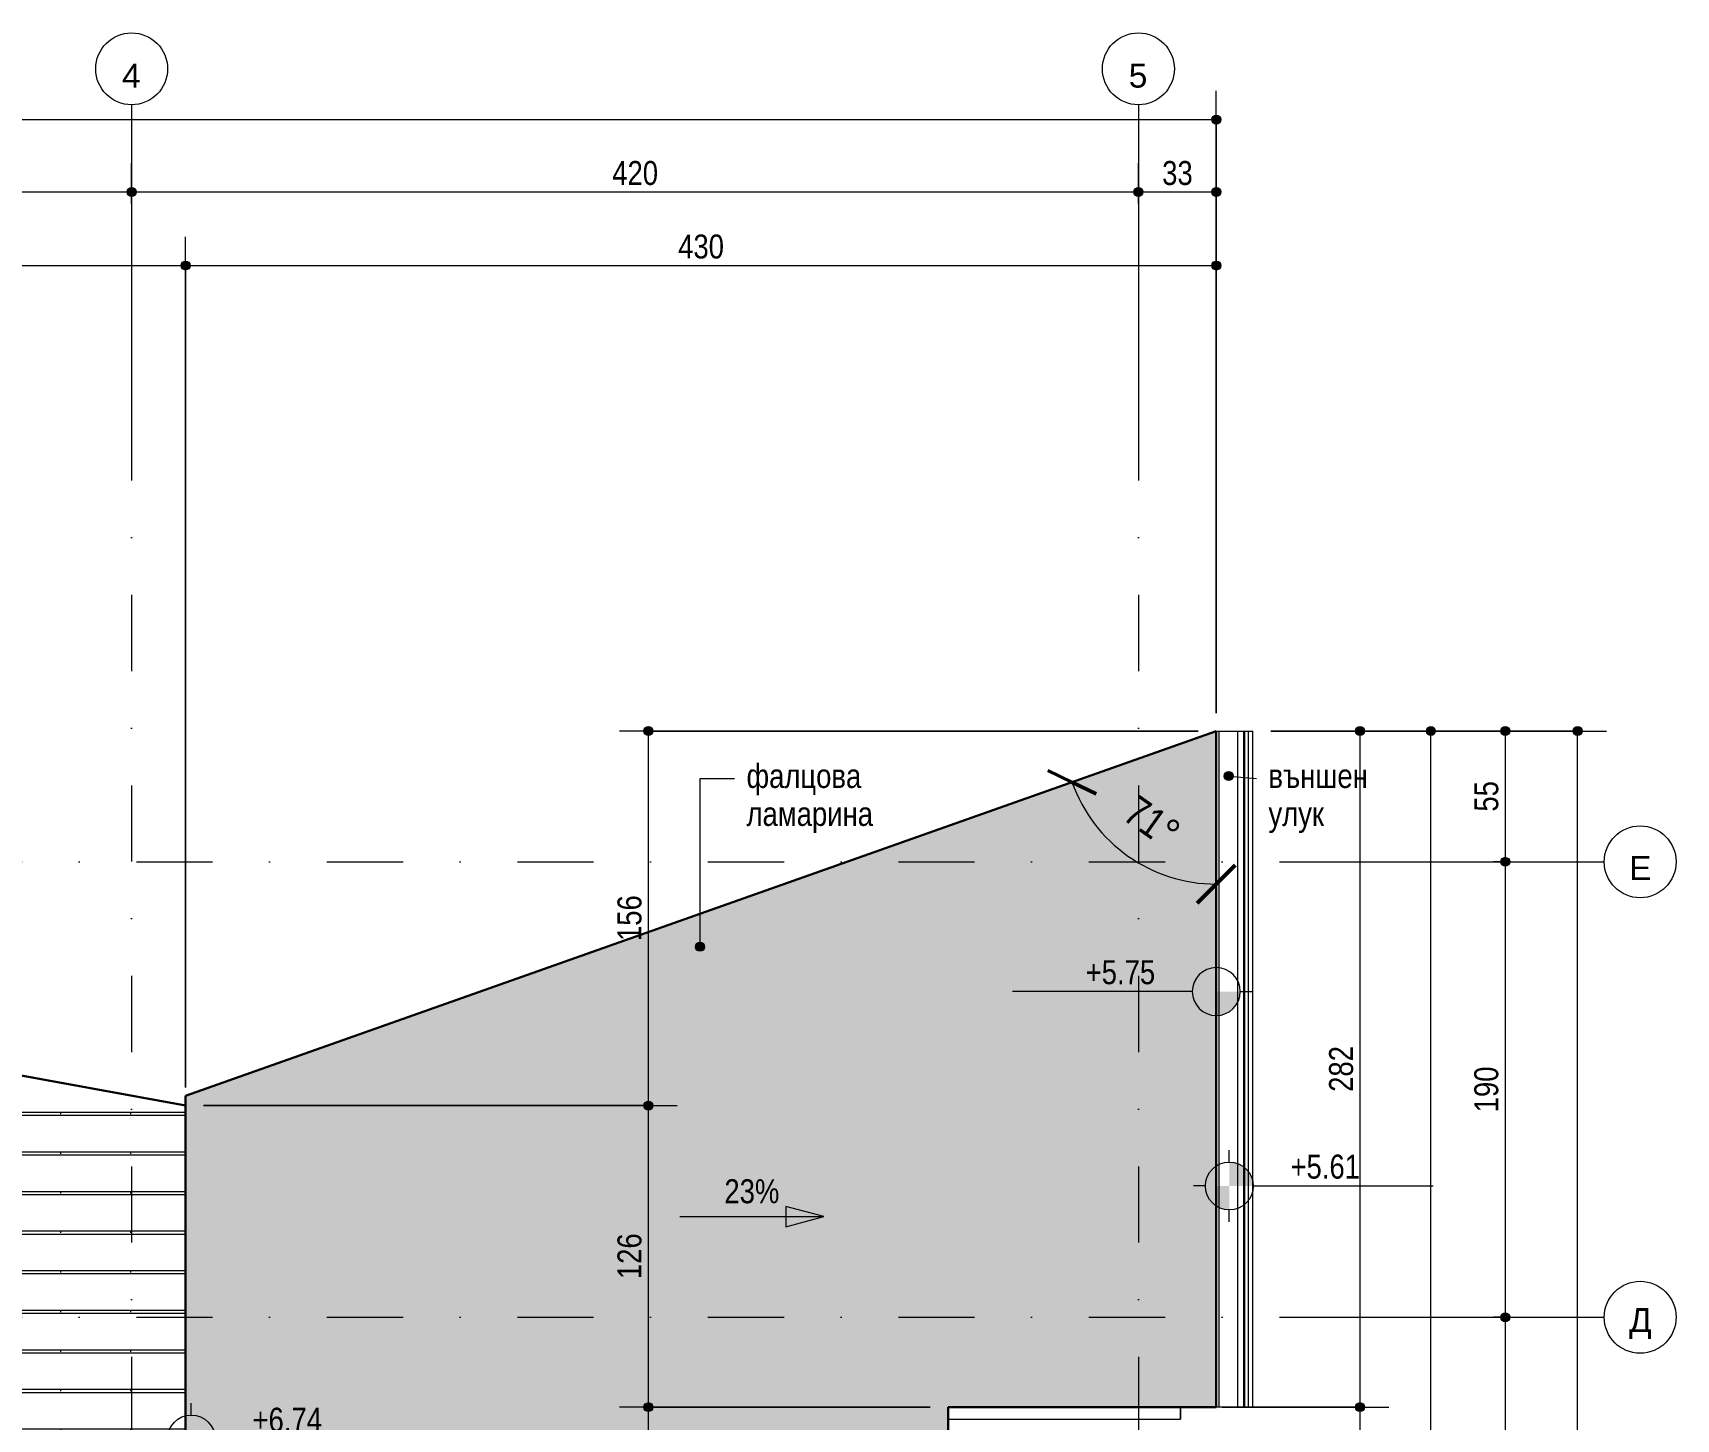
# Model space of a CAD drawing. Header units: centimetres. Extents: x -78 to 2009, y -1469 to 312.
# Drawn here: x 1310 to 1996, y -277 to 302 of the extents above; entities that cross this region are included whole.
import ezdxf

# ---------------------------------------------------------------- set-up
doc = ezdxf.new("R2010")
doc.units = ezdxf.units.CM
doc.linetypes.add('Dash dot', pattern=[79.375, 31.75, -23.8125, 0, -23.8125])
for name, color, linetype, lineweight in [('A-ANNO-DIMS', 7, 'Continuous', 9), ('A-ANNO-DIMS-50', 7, 'Continuous', 9), ('A-ANNO-NOTE', 7, 'Continuous', 9), ('A-DETL-MBND', 7, 'Continuous', 9), ('A-ROOF', 7, 'Continuous', 9), ('A-ROOF-OTLN', 7, 'Continuous', 9), ('A-ROOF-PATT', 7, 'Continuous', 9), ('G-ANNO-DIMS', 7, 'Continuous', 9), ('G-ANNO-TEXT', 7, 'Continuous', 9), ('S-GRID', 7, 'Continuous', 9), ('S-GRID-IDEN', 7, 'Continuous', 9)]:
    doc.layers.add(name, color=color, linetype=linetype, lineweight=lineweight)
doc.styles.add('Arial', font='arial.ttf', dxfattribs={"height": 10})
doc.styles.add('Arial Narrow', font='ARIALN.TTF', dxfattribs={"height": 10})
doc.styles.add('Arial Narrow_1', font='ARIALN.TTF', dxfattribs={"height": 12.5})
doc.styles.add('Arial Narrow_2', font='ARIALN.TTF', dxfattribs={"height": 10})
doc.dimstyles.new('Diagonal', dxfattribs={"dimscale": 30.48, "dimtxt": 12.792887, "dimasz": 0.520833, "dimexe": 0.393701, "dimexo": 0.246063, "dimgap": 0.246063, "dimtad": 1, "dimdec": 0, "dimzin": 0, "dimdsep": 46, "dimtxsty": 'Arial Narrow_1', "dimblk1": 'OBLIQUE', "dimblk2": 'OBLIQUE', "dimsah": 1, "dimcen": 0.09, "dimadec": 0, "dimazin": 0, "dimtfac": 1, "dimtdec": 4, "dimtix": 1, "dimtmove": 0, "dimatfit": 3, "dimfxl": 0, "dimtvp": 1, "dimtolj": 1, "dimtzin": 0, "dimarcsym": 0})
doc.dimstyles.new('TEC_DIM', dxfattribs={"dimscale": 30.48, "dimtxt": 10.23431, "dimasz": 0.492126, "dimexe": 0.393701, "dimexo": 0.246063, "dimgap": 0, "dimtad": 1, "dimdec": 0, "dimzin": 0, "dimdsep": 46, "dimtxsty": 'Arial Narrow', "dimblk1": 'DOTSMALL', "dimblk2": 'DOTSMALL', "dimsah": 1, "dimcen": 0.09, "dimazin": 0, "dimtfac": 1, "dimtdec": 4, "dimtix": 1, "dimtmove": 0, "dimatfit": 3, "dimfxl": 0, "dimtvp": 1, "dimtolj": 1, "dimtzin": 0, "dimarcsym": 0})

# ---------------------------------------------------------------- blocks, each defined once
blk = doc.blocks.new('Rectangular Mullion - TEC_DOGRAMA_TERASI_EX-2432465-ПОКРИВ')
at = {"layer": 'A-DETL-MBND'}
for p, q in [((1789.15, -276.59), (1789.15, -271.59)), ((1692.24, -276.59), (1789.15, -276.59))]:
    blk.add_line(p, q, dxfattribs=at)
blk = doc.blocks.new('Rectangular Mullion - TEC_DOGRAMA_TERASI_EX-2432468-ПОКРИВ')
at = {"layer": 'A-DETL-MBND'}
blk.add_line((0, 5), (-5, 5), dxfattribs=at)
blk = doc.blocks.new('Grid - TEC_GRID_CIRCLE-145857-ПОКРИВ')
at = {"layer": 'S-GRID-IDEN'}
blk.add_circle((0, 0), 0.3, dxfattribs=at)
blk = doc.blocks.new('DIMBLOCK5-ПОКРИВ')
at = {"layer": 'A-ANNO-DIMS-50', "transparency": 16777216}
h = blk.add_hatch(color=256, dxfattribs=at)
edge = h.paths.add_edge_path()
edge.add_arc((931.64, 235.35), 1.88, 0, 360)
h = blk.add_hatch(color=256, dxfattribs=at)
edge = h.paths.add_edge_path()
edge.add_arc((1351.64, 235.35), 1.88, 0, 360)
for p, q in [((931.64, 230.5), (931.64, 247.35)), ((1351.64, 230.5), (1351.64, 247.35)), ((931.64, 235.35), (1351.64, 235.35)), ((931.64, 235.35), (931.64, 230.5)), ((1351.64, 235.35), (1351.64, 230.5))]:
    blk.add_line(p, q, dxfattribs=at)
for centre in [(931.64, 235.35), (1351.64, 235.35)]:
    blk.add_circle(centre, 1.88, dxfattribs=at)
at = {"layer": 'A-ANNO-DIMS-50', "color": 0, "transparency": 16777216, "insert": (1132.14, 248.27), "char_height": 10, "width": 22.8079, "attachment_point": 1, "line_spacing_factor": 0.974696, "style": 'Arial Narrow'}
blk.add_mtext('420', dxfattribs=at)
blk = doc.blocks.new('_DotSmall')
at = {"color": 0, "linetype": 'ByBlock', "const_width": 0.5}
blk.add_lwpolyline([(-0.0625, 0, 1), (0.0625, 0, 1)], format="xyb", close=True, dxfattribs=at)
blk = doc.blocks.new('DIMBLOCK6-ПОКРИВ')
at = {"layer": 'A-ANNO-DIMS-50', "transparency": 16777216}
h = blk.add_hatch(color=256, dxfattribs=at)
edge = h.paths.add_edge_path()
edge.add_arc((1351.64, 235.35), 1.88, 0, 360)
h = blk.add_hatch(color=256, dxfattribs=at)
edge = h.paths.add_edge_path()
edge.add_arc((1771.64, 235.35), 1.88, 0, 360)
for p, q in [((1351.64, 230.5), (1351.64, 247.35)), ((1771.64, 230.5), (1771.64, 247.35)), ((1351.64, 235.35), (1771.64, 235.35)), ((1351.64, 235.35), (1351.64, 230.5)), ((1771.64, 235.35), (1771.64, 230.5))]:
    blk.add_line(p, q, dxfattribs=at)
for centre in [(1351.64, 235.35), (1771.64, 235.35)]:
    blk.add_circle(centre, 1.88, dxfattribs=at)
at = {"layer": 'A-ANNO-DIMS-50', "color": 0, "transparency": 16777216, "insert": (1552.14, 248.27), "char_height": 10, "width": 22.8079, "attachment_point": 1, "line_spacing_factor": 0.974696, "style": 'Arial Narrow'}
blk.add_mtext('420', dxfattribs=at)
blk = doc.blocks.new('DIMBLOCK7-ПОКРИВ')
at = {"layer": 'A-ANNO-DIMS-50', "transparency": 16777216}
h = blk.add_hatch(color=256, dxfattribs=at)
edge = h.paths.add_edge_path()
edge.add_arc((1771.64, 235.35), 1.88, 0, 360)
h = blk.add_hatch(color=256, dxfattribs=at)
edge = h.paths.add_edge_path()
edge.add_arc((1804.14, 235.35), 1.88, 0, 360)
for p, q in [((1771.64, 230.5), (1771.64, 247.35)), ((1804.14, 17.98), (1804.14, 247.35)), ((1771.64, 235.35), (1804.14, 235.35)), ((1771.64, 235.35), (1771.64, 230.5)), ((1804.14, 235.35), (1804.14, 17.98))]:
    blk.add_line(p, q, dxfattribs=at)
for centre in [(1771.64, 235.35), (1804.14, 235.35)]:
    blk.add_circle(centre, 1.88, dxfattribs=at)
at = {"layer": 'A-ANNO-DIMS-50', "color": 0, "transparency": 16777216, "insert": (1781.56, 248.27), "char_height": 10, "width": 15.2053, "attachment_point": 1, "line_spacing_factor": 0.974696, "style": 'Arial Narrow'}
blk.add_mtext('33', dxfattribs=at)
blk = doc.blocks.new('DIMBLOCK8-ПОКРИВ')
at = {"layer": 'A-ANNO-DIMS-50', "transparency": 16777216}
h = blk.add_hatch(color=256, dxfattribs=at)
edge = h.paths.add_edge_path()
edge.add_arc((124.14, 265.57), 1.88, 0, 360)
h = blk.add_hatch(color=256, dxfattribs=at)
edge = h.paths.add_edge_path()
edge.add_arc((1804.14, 265.57), 1.88, 0, 360)
for p, q in [((124.14, -409.09), (124.14, 277.57)), ((1804.14, 17.98), (1804.14, 277.57)), ((124.14, 265.57), (1804.14, 265.57)), ((124.14, 265.57), (124.14, -409.09)), ((1804.14, 265.57), (1804.14, 17.98))]:
    blk.add_line(p, q, dxfattribs=at)
for centre in [(124.14, 265.57), (1804.14, 265.57)]:
    blk.add_circle(centre, 1.88, dxfattribs=at)
at = {"layer": 'A-ANNO-DIMS-50', "color": 0, "transparency": 16777216, "insert": (951.47, 278.5), "char_height": 10, "width": 30.4105, "attachment_point": 1, "line_spacing_factor": 0.974696, "style": 'Arial Narrow'}
blk.add_mtext('1680', dxfattribs=at)
blk = doc.blocks.new('DIMBLOCK12-ПОКРИВ')
at = {"layer": 'A-ANNO-DIMS-50', "transparency": 16777216}
h = blk.add_hatch(color=256, dxfattribs=at)
edge = h.paths.add_edge_path()
edge.add_arc((904.14, 204.67), 1.88, 0, 360)
h = blk.add_hatch(color=256, dxfattribs=at)
edge = h.paths.add_edge_path()
edge.add_arc((1374.14, 204.67), 1.88, 0, 360)
for p, q in [((904.14, -52.47), (904.14, 216.67)), ((1374.14, -138.26), (1374.14, 216.67)), ((904.14, 204.67), (1374.14, 204.67)), ((904.14, 204.67), (904.14, -52.47)), ((1374.14, 204.67), (1374.14, -138.26))]:
    blk.add_line(p, q, dxfattribs=at)
for centre in [(904.14, 204.67), (1374.14, 204.67)]:
    blk.add_circle(centre, 1.88, dxfattribs=at)
at = {"layer": 'A-ANNO-DIMS-50', "color": 0, "transparency": 16777216, "insert": (1129.64, 217.6), "char_height": 10, "width": 22.8079, "attachment_point": 1, "line_spacing_factor": 0.974696, "style": 'Arial Narrow'}
blk.add_mtext('470', dxfattribs=at)
blk = doc.blocks.new('DIMBLOCK13-ПОКРИВ')
at = {"layer": 'A-ANNO-DIMS-50', "transparency": 16777216}
h = blk.add_hatch(color=256, dxfattribs=at)
edge = h.paths.add_edge_path()
edge.add_arc((1374.14, 204.67), 1.88, 0, 360)
h = blk.add_hatch(color=256, dxfattribs=at)
edge = h.paths.add_edge_path()
edge.add_arc((1804.14, 204.67), 1.88, 0, 360)
for p, q in [((1374.14, -138.26), (1374.14, 216.67)), ((1804.14, 17.98), (1804.14, 216.67)), ((1374.14, 204.67), (1804.14, 204.67)), ((1374.14, 204.67), (1374.14, -138.26)), ((1804.14, 204.67), (1804.14, 17.98))]:
    blk.add_line(p, q, dxfattribs=at)
for centre in [(1374.14, 204.67), (1804.14, 204.67)]:
    blk.add_circle(centre, 1.88, dxfattribs=at)
at = {"layer": 'A-ANNO-DIMS-50', "color": 0, "transparency": 16777216, "insert": (1579.64, 217.6), "char_height": 10, "width": 22.8079, "attachment_point": 1, "line_spacing_factor": 0.974696, "style": 'Arial Narrow'}
blk.add_mtext('430', dxfattribs=at)
blk = doc.blocks.new('DIMBLOCK14-ПОКРИВ')
at = {"layer": 'A-ANNO-DIMS-50', "transparency": 16777216}
h = blk.add_hatch(color=256, dxfattribs=at)
edge = h.paths.add_edge_path()
edge.add_arc((1924.69, 10.48), 1.87, 0, 360)
h = blk.add_hatch(color=256, dxfattribs=at)
edge = h.paths.add_edge_path()
edge.add_arc((1924.69, -44.09), 1.87, 0, 360)
for p, q in [((1826.88, 10.48), (1936.69, 10.48)), ((1924.69, 10.48), (1826.88, 10.48)), ((1924.69, 10.48), (1924.69, -44.09)), ((1919.85, -44.09), (1936.69, -44.09)), ((1924.69, -44.09), (1919.85, -44.09))]:
    blk.add_line(p, q, dxfattribs=at)
for centre in [(1924.69, 10.48), (1924.69, -44.09)]:
    blk.add_circle(centre, 1.87, dxfattribs=at)
at = {"layer": 'A-ANNO-DIMS-50', "color": 0, "transparency": 16777216, "insert": (1911.77, -23.14), "char_height": 10, "width": 15.2053, "attachment_point": 1, "rotation": 90, "line_spacing_factor": 0.974696, "style": 'Arial Narrow'}
blk.add_mtext('55', dxfattribs=at)
blk = doc.blocks.new('DIMBLOCK15-ПОКРИВ')
at = {"layer": 'A-ANNO-DIMS-50', "transparency": 16777216}
h = blk.add_hatch(color=256, dxfattribs=at)
edge = h.paths.add_edge_path()
edge.add_arc((1924.69, -44.09), 1.87, 0, 360)
h = blk.add_hatch(color=256, dxfattribs=at)
edge = h.paths.add_edge_path()
edge.add_arc((1924.69, -234.09), 1.88, 0, 360)
for p, q in [((1919.85, -44.09), (1936.69, -44.09)), ((1924.69, -44.09), (1919.85, -44.09)), ((1924.69, -44.09), (1924.69, -234.09)), ((1919.85, -234.09), (1936.69, -234.09)), ((1924.69, -234.09), (1919.85, -234.09))]:
    blk.add_line(p, q, dxfattribs=at)
for centre, radius in [((1924.69, -44.09), 1.87), ((1924.69, -234.09), 1.88)]:
    blk.add_circle(centre, radius, dxfattribs=at)
at = {"layer": 'A-ANNO-DIMS-50', "color": 0, "transparency": 16777216, "insert": (1911.77, -148.59), "char_height": 10, "width": 22.8079, "attachment_point": 1, "rotation": 90, "line_spacing_factor": 0.974696, "style": 'Arial Narrow'}
blk.add_mtext('190', dxfattribs=at)
blk = doc.blocks.new('DIMBLOCK16-ПОКРИВ')
at = {"layer": 'A-ANNO-DIMS-50', "transparency": 16777216}
h = blk.add_hatch(color=256, dxfattribs=at)
edge = h.paths.add_edge_path()
edge.add_arc((1924.69, -234.09), 1.88, 0, 360)
h = blk.add_hatch(color=256, dxfattribs=at)
edge = h.paths.add_edge_path()
edge.add_arc((1924.69, -734.09), 1.88, 0, 360)
for p, q in [((1919.85, -234.09), (1936.69, -234.09)), ((1924.69, -234.09), (1919.85, -234.09)), ((1924.69, -234.09), (1924.69, -734.09)), ((1919.85, -734.09), (1936.69, -734.09)), ((1924.69, -734.09), (1919.85, -734.09))]:
    blk.add_line(p, q, dxfattribs=at)
for centre in [(1924.69, -234.09), (1924.69, -734.09)]:
    blk.add_circle(centre, 1.88, dxfattribs=at)
at = {"layer": 'A-ANNO-DIMS-50', "color": 0, "transparency": 16777216, "insert": (1911.77, -493.59), "char_height": 10, "width": 22.8079, "attachment_point": 1, "rotation": 90, "line_spacing_factor": 0.974696, "style": 'Arial Narrow'}
blk.add_mtext('500', dxfattribs=at)
blk = doc.blocks.new('DIMBLOCK23-ПОКРИВ')
at = {"layer": 'A-ANNO-DIMS-50', "transparency": 16777216}
h = blk.add_hatch(color=256, dxfattribs=at)
edge = h.paths.add_edge_path()
edge.add_arc((1864.11, -271.59), 1.88, 0, 360)
h = blk.add_hatch(color=256, dxfattribs=at)
edge = h.paths.add_edge_path()
edge.add_arc((1864.11, -371.59), 1.88, 0, 360)
for p, q in [((1806.64, -271.59), (1876.11, -271.59)), ((1864.11, -271.59), (1806.64, -271.59)), ((1864.11, -371.59), (1864.11, -271.59)), ((1806.64, -371.59), (1876.11, -371.59)), ((1864.11, -371.59), (1806.64, -371.59))]:
    blk.add_line(p, q, dxfattribs=at)
for centre in [(1864.11, -271.59), (1864.11, -371.59)]:
    blk.add_circle(centre, 1.88, dxfattribs=at)
at = {"layer": 'A-ANNO-DIMS-50', "color": 0, "transparency": 16777216, "insert": (1851.19, -331.09), "char_height": 10, "width": 22.8079, "attachment_point": 1, "rotation": 90, "line_spacing_factor": 0.974696, "style": 'Arial Narrow'}
blk.add_mtext('100', dxfattribs=at)
blk = doc.blocks.new('DIMBLOCK24-ПОКРИВ')
at = {"layer": 'A-ANNO-DIMS-50', "transparency": 16777216}
h = blk.add_hatch(color=256, dxfattribs=at)
edge = h.paths.add_edge_path()
edge.add_arc((1864.11, 10.48), 1.87, 0, 360)
h = blk.add_hatch(color=256, dxfattribs=at)
edge = h.paths.add_edge_path()
edge.add_arc((1864.11, -271.59), 1.88, 0, 360)
for p, q in [((1826.88, 10.48), (1876.11, 10.48)), ((1864.11, 10.48), (1826.88, 10.48)), ((1864.11, -271.59), (1864.11, 10.48)), ((1806.64, -271.59), (1876.11, -271.59)), ((1864.11, -271.59), (1806.64, -271.59))]:
    blk.add_line(p, q, dxfattribs=at)
for centre, radius in [((1864.11, 10.48), 1.87), ((1864.11, -271.59), 1.88)]:
    blk.add_circle(centre, radius, dxfattribs=at)
at = {"layer": 'A-ANNO-DIMS-50', "color": 0, "transparency": 16777216, "insert": (1851.19, -140.06), "char_height": 10, "width": 22.8079, "attachment_point": 1, "rotation": 90, "line_spacing_factor": 0.974696, "style": 'Arial Narrow'}
blk.add_mtext('282', dxfattribs=at)
blk = doc.blocks.new('DIMBLOCK26-ПОКРИВ')
at = {"layer": 'A-ANNO-DIMS-50', "transparency": 16777216}
h = blk.add_hatch(color=256, dxfattribs=at)
edge = h.paths.add_edge_path()
edge.add_arc((1893.65, 10.48), 1.87, 0, 360)
h = blk.add_hatch(color=256, dxfattribs=at)
edge = h.paths.add_edge_path()
edge.add_arc((1893.65, -766.59), 1.88, 0, 360)
for p, q in [((1826.88, 10.48), (1905.65, 10.48)), ((1893.65, 10.48), (1826.88, 10.48)), ((1893.65, -766.59), (1893.65, 10.48)), ((1811.64, -766.59), (1905.65, -766.59)), ((1893.65, -766.59), (1811.64, -766.59))]:
    blk.add_line(p, q, dxfattribs=at)
for centre, radius in [((1893.65, 10.48), 1.87), ((1893.65, -766.59), 1.88)]:
    blk.add_circle(centre, radius, dxfattribs=at)
at = {"layer": 'A-ANNO-DIMS-50', "color": 0, "transparency": 16777216, "insert": (1880.73, -387.56), "char_height": 10, "width": 22.8079, "attachment_point": 1, "rotation": 90, "line_spacing_factor": 0.974696, "style": 'Arial Narrow'}
blk.add_mtext('777', dxfattribs=at)
blk = doc.blocks.new('DIMBLOCK27-ПОКРИВ')
at = {"layer": 'A-ANNO-DIMS-50', "transparency": 16777216}
h = blk.add_hatch(color=256, dxfattribs=at)
edge = h.paths.add_edge_path()
edge.add_arc((1954.89, 10.48), 1.87, 0, 360)
h = blk.add_hatch(color=256, dxfattribs=at)
edge = h.paths.add_edge_path()
edge.add_arc((1954.89, -1256.59), 1.88, 0, 360)
for p, q in [((1826.88, 10.48), (1966.89, 10.48)), ((1954.89, 10.48), (1826.88, 10.48)), ((1954.89, -1256.59), (1954.89, 10.48)), ((1721.64, -1256.59), (1966.89, -1256.59)), ((1954.89, -1256.59), (1721.64, -1256.59))]:
    blk.add_line(p, q, dxfattribs=at)
for centre, radius in [((1954.89, 10.48), 1.87), ((1954.89, -1256.59), 1.88)]:
    blk.add_circle(centre, radius, dxfattribs=at)
at = {"layer": 'A-ANNO-DIMS-50', "color": 0, "transparency": 16777216, "insert": (1941.97, -635.72), "char_height": 10, "width": 30.4105, "attachment_point": 1, "rotation": 90, "line_spacing_factor": 0.974696, "style": 'Arial Narrow'}
blk.add_mtext('1267', dxfattribs=at)
blk = doc.blocks.new('Spot Elevations - PLAN - PROJECT-149572-ПОКРИВ')
at = {"layer": 'A-ANNO-NOTE'}
h = blk.add_hatch(color=256, dxfattribs=at)
edge = h.paths.add_edge_path()
edge.add_line((0, 0), (0, 0.2))
edge.add_arc((0, 0), 0.2, 0, 90, ccw=False)
edge.add_line((0.2, 0), (0, 0))
h = blk.add_hatch(color=256, dxfattribs=at)
edge = h.paths.add_edge_path()
edge.add_line((0, 0), (0, -0.2))
edge.add_arc((0, 0), 0.2, 180, 270, ccw=False)
edge.add_line((-0.2, 0), (0, 0))
for p, q in [((0, 0.2), (0, 0.3)), ((-0.2, 0), (-0.3, 0)), ((0.2, 0), (1.7, 0)), ((0, -0.3), (0, -0.2))]:
    blk.add_line(p, q, dxfattribs=at)
blk.add_circle((0, 0), 0.2, dxfattribs=at)
blk = doc.blocks.new('DIMBLOCK61-ПОКРИВ')
at = {"layer": 'A-ANNO-DIMS-50', "lineweight": 50, "transparency": 16777216}
for p, q in [((1743.94, -10.83), (1733.81, -6)), ((1743.94, -10.83), (1754.08, -15.67)), ((1804.14, -53.38), (1812.08, -45.44)), ((1804.14, -53.38), (1796.21, -61.32))]:
    blk.add_line(p, q, dxfattribs=at)
at = {"layer": 'A-ANNO-DIMS-50', "transparency": 16777216}
for p, q in [((1743.94, -10.83), (1755.26, -6.83)), ((1743.94, -10.83), (1728.39, -16.34)), ((1743.94, -10.83), (1743.94, -10.83)), ((1804.14, -53.38), (1804.14, -41.38)), ((1804.14, -53.38), (1804.14, -69.88))]:
    blk.add_line(p, q, dxfattribs=at)
blk.add_arc((1804.14, 10.48), 63.86, 199.49672, 270, dxfattribs=at)
blk.add_arc((1804.14, 10.48), 63.86, 199.49672, 270, dxfattribs=at)
at = {"layer": 'A-ANNO-DIMS-50', "color": 0, "transparency": 16777216, "insert": (1771.65, -15.79), "char_height": 12.5, "width": 27.2915, "attachment_point": 1, "rotation": 324.74836, "line_spacing_factor": 0.974696, "style": 'Arial Narrow_1'}
blk.add_mtext('71°', dxfattribs=at)
blk = doc.blocks.new('_Oblique')
at = {"color": 0, "linetype": 'ByBlock', "lineweight": -2}
blk.add_line((-0.5, -0.5), (0.5, 0.5), dxfattribs=at)
blk = doc.blocks.new('DIMBLOCK76-ПОКРИВ')
at = {"layer": 'A-ANNO-DIMS-50', "transparency": 16777216}
h = blk.add_hatch(color=256, dxfattribs=at)
edge = h.paths.add_edge_path()
edge.add_arc((1567.24, -271.59), 1.88, 0, 360)
h = blk.add_hatch(color=256, dxfattribs=at)
edge = h.paths.add_edge_path()
edge.add_arc((1567.24, -371.59), 1.88, 0, 360)
for p, q in [((1684.74, -271.59), (1555.24, -271.59)), ((1567.24, -371.59), (1567.24, -271.59)), ((1567.24, -271.59), (1684.74, -271.59)), ((1684.74, -371.59), (1555.24, -371.59)), ((1567.24, -371.59), (1684.74, -371.59))]:
    blk.add_line(p, q, dxfattribs=at)
for centre in [(1567.24, -271.59), (1567.24, -371.59)]:
    blk.add_circle(centre, 1.88, dxfattribs=at)
at = {"layer": 'A-ANNO-DIMS-50', "color": 0, "transparency": 16777216, "insert": (1554.32, -331.09), "char_height": 10, "width": 22.8079, "attachment_point": 1, "rotation": 90, "line_spacing_factor": 0.974696, "style": 'Arial Narrow'}
blk.add_mtext('100', dxfattribs=at)
blk = doc.blocks.new('DIMBLOCK77-ПОКРИВ')
at = {"layer": 'A-ANNO-DIMS-50', "transparency": 16777216}
h = blk.add_hatch(color=256, dxfattribs=at)
edge = h.paths.add_edge_path()
edge.add_arc((1567.24, -145.76), 1.88, 0, 360)
h = blk.add_hatch(color=256, dxfattribs=at)
edge = h.paths.add_edge_path()
edge.add_arc((1567.24, -271.59), 1.88, 0, 360)
for p, q in [((1381.64, -145.76), (1579.24, -145.76)), ((1567.24, -145.76), (1381.64, -145.76)), ((1567.24, -271.59), (1567.24, -145.76)), ((1684.74, -271.59), (1555.24, -271.59)), ((1567.24, -271.59), (1684.74, -271.59))]:
    blk.add_line(p, q, dxfattribs=at)
for centre in [(1567.24, -145.76), (1567.24, -271.59)]:
    blk.add_circle(centre, 1.88, dxfattribs=at)
at = {"layer": 'A-ANNO-DIMS-50', "color": 0, "transparency": 16777216, "insert": (1554.32, -218.18), "char_height": 10, "width": 22.8079, "attachment_point": 1, "rotation": 90, "line_spacing_factor": 0.974696, "style": 'Arial Narrow'}
blk.add_mtext('126', dxfattribs=at)
blk = doc.blocks.new('DIMBLOCK78-ПОКРИВ')
at = {"layer": 'A-ANNO-DIMS-50', "transparency": 16777216}
h = blk.add_hatch(color=256, dxfattribs=at)
edge = h.paths.add_edge_path()
edge.add_arc((1567.24, 10.48), 1.88, 0, 360)
h = blk.add_hatch(color=256, dxfattribs=at)
edge = h.paths.add_edge_path()
edge.add_arc((1567.24, -145.76), 1.88, 0, 360)
for p, q in [((1796.64, 10.48), (1555.24, 10.48)), ((1567.24, -145.76), (1567.24, 10.48)), ((1567.24, 10.48), (1796.64, 10.48)), ((1381.64, -145.76), (1579.24, -145.76)), ((1567.24, -145.76), (1381.64, -145.76))]:
    blk.add_line(p, q, dxfattribs=at)
for centre in [(1567.24, 10.48), (1567.24, -145.76)]:
    blk.add_circle(centre, 1.88, dxfattribs=at)
at = {"layer": 'A-ANNO-DIMS-50', "color": 0, "transparency": 16777216, "insert": (1554.32, -77.14), "char_height": 10, "width": 22.8079, "attachment_point": 1, "rotation": 90, "line_spacing_factor": 0.974696, "style": 'Arial Narrow'}
blk.add_mtext('156', dxfattribs=at)

msp = doc.modelspace()

# ---------------------------------------------------------------- hatches: boundary and pattern name
at = {"layer": 'A-ROOF-PATT', "true_color": 0x8b8b8b}
h = msp.add_hatch(dxfattribs=at)
h.set_pattern_fill('FP1_1', color=252, style=0, pattern_type=2)
h.set_pattern_definition([(90, (85.79, -2627.617), (-29.922, 16.51), [0.8382, -15.672]), (180, (85.789, -2644.127), (-29.922, -16.51), [29.922, 0]), (180, (85.789, -2642.857), (-29.922, -16.51), [29.922, 0])])
h.paths.add_polyline_path([(1324.14, -1256.59), (1714.14, -1256.59), (1714.14, -901.59), (1582.42, -901.59), (1582.42, -766.59), (1804.14, -766.59), (1804.14, -371.59), (1692.24, -371.59), (1692.24, -271.59), (1804.14, -271.59), (1804.14, 10.48), (1374.14, -141.76), (1374.14, -643.59), (1324.14, -643.59), (1324.14, -1124.32)])
h.paths.add_polyline_path([(1389.14, -962.59), (1364.14, -962.59), (1364.14, -926.59), (1389.14, -926.59), (1389.14, -957.59)])
h.paths.add_polyline_path([(1384.14, -957.59), (1384.14, -950.82), (1369.14, -950.82), (1369.14, -957.59), (1372.2, -957.59)])
h.paths.add_polyline_path([(1380.91, -945.82), (1384.14, -945.82), (1384.14, -931.59), (1369.14, -931.59), (1369.14, -945.82), (1371.27, -945.82)])
h = msp.add_hatch(dxfattribs=at)
h.set_pattern_fill('FP1_13', color=252, style=0, pattern_type=2)
h.set_pattern_definition([(270, (99.568, -16.51), (29.105, -16.51), [0.8382, -15.672]), (0, (99.568, 0), (29.105, 16.51), [29.105, 0]), (0, (99.568, -1.27), (29.105, 16.51), [29.105, 0])])
h.paths.add_polyline_path([(1064.14, -643.59), (1374.14, -643.59), (1374.14, -145.76), (904.14, -59.97), (904.14, -581.59), (1064.14, -581.59), (1064.14, -622.59)])
at = {"layer": 'G-ANNO-DIMS'}
msp.add_hatch(color=256, dxfattribs=at).paths.add_polyline_path([(1640.39, -192.1), (1624.51, -187.85), (1624.51, -196.36)])
at = {"layer": 'G-ANNO-TEXT'}
h = msp.add_hatch(color=256, dxfattribs=at)
edge = h.paths.add_edge_path()
edge.add_arc((1809.34, -8.3), 1.87, 0, 360)
h = msp.add_hatch(color=256, dxfattribs=at)
edge = h.paths.add_edge_path()
edge.add_arc((1588.79, -79.55), 1.88, 0, 360)

# ---------------------------------------------------------------- linework, layer by layer
at = {"layer": 'A-ROOF', "lineweight": 30}
for p, q in [((1804.14, 10.48), (1374.14, -141.76)), ((1804.14, 10.48), (1804.14, -271.59)), ((1374.14, -145.76), (904.14, -59.97)), ((1374.14, -141.76), (1374.14, -643.59)), ((1692.24, -371.59), (1692.24, -271.59)), ((1692.24, -271.59), (1804.14, -271.59))]:
    msp.add_line(p, q, dxfattribs=at)
at = {"layer": 'A-ROOF-OTLN'}
for p, q in [((1804.14, 10.48), (1817.42, 10.48)), ((1805.14, 10.48), (1805.14, -271.59)), ((1812.98, 10.48), (1812.98, -271.59)), ((1815.49, 10.48), (1815.49, -271.59)), ((1815.98, 10.48), (1815.98, -271.59)), ((1817.43, 10.48), (1819.38, 10.48)), ((1817.43, 10.48), (1817.43, -271.59)), ((1819.38, -271.59), (1819.38, 10.48)), ((1817.42, -271.59), (1804.14, -271.59)), ((1819.38, -271.59), (1817.43, -271.59))]:
    msp.add_line(p, q, dxfattribs=at)
at = {"layer": 'G-ANNO-DIMS'}
for p, q in [((1640.39, -192.1), (1624.51, -187.85)), ((1624.51, -187.85), (1624.51, -196.36)), ((1580.39, -192.1), (1640.39, -192.1)), ((1624.51, -196.36), (1640.39, -192.1))]:
    msp.add_line(p, q, dxfattribs=at)
at = {"layer": 'G-ANNO-TEXT'}
for p, q in [((1588.79, -9.29), (1603.17, -9.29)), ((1588.79, -79.55), (1588.79, -9.29)), ((1809.34, -8.3), (1820.91, -9.29))]:
    msp.add_line(p, q, dxfattribs=at)
for centre, radius in [((1809.34, -8.3), 1.87), ((1588.79, -79.55), 1.88)]:
    msp.add_circle(centre, radius, dxfattribs=at)
at = {"layer": 'S-GRID', "color": 1, "lineweight": 18, "true_color": 0xff0000}
for p, q in [((1351.64, 271.72), (1351.64, 146.72)), ((1771.64, 271.72), (1771.64, 146.72)), ((1840.98, -44.09), (1965.98, -44.09)), ((1840.98, -234.09), (1965.98, -234.09))]:
    msp.add_line(p, q, dxfattribs=at)
at = {"layer": 'S-GRID', "color": 1, "linetype": 'Dash dot', "lineweight": 18, "true_color": 0xff0000}
for p, q in [((1351.64, 146.72), (1351.64, -1310.92)), ((1771.64, 146.72), (1771.64, -1310.92)), ((82.05, -44.09), (1840.98, -44.09)), ((82.05, -234.09), (1840.98, -234.09))]:
    msp.add_line(p, q, dxfattribs=at)

# ---------------------------------------------------------------- block references
at = {"layer": 'A-DETL-MBND'}
msp.add_blockref('Rectangular Mullion - TEC_DOGRAMA_TERASI_EX-2432465-ПОКРИВ', (0, 0), dxfattribs=at)
at = {"layer": 'A-DETL-MBND', "extrusion": (0, 0, -1), "rotation": 90.0000000000016}
msp.add_blockref('Rectangular Mullion - TEC_DOGRAMA_TERASI_EX-2432468-ПОКРИВ', (-1784.15, -271.59), dxfattribs=at)
at = {"layer": 'G-ANNO-DIMS', "extrusion": (0, 0, -1), "xscale": 49.99999999999998, "yscale": 49.99999999999998, "zscale": 49.99999999999998}
msp.add_blockref('Spot Elevations - PLAN - PROJECT-149572-ПОКРИВ', (-1804.14, -98.22), dxfattribs=at)
at = {"layer": 'G-ANNO-DIMS', "xscale": 49.99999999999998, "yscale": 49.99999999999998, "zscale": 49.99999999999998}
for p in [(1809.58, -179.33), (1376.54, -284.91)]:
    msp.add_blockref('Spot Elevations - PLAN - PROJECT-149572-ПОКРИВ', p, dxfattribs=at)
at = {"layer": 'S-GRID-IDEN', "xscale": 49.99999999999998, "yscale": 49.99999999999998, "zscale": 49.99999999999998}
for p, rotation in [((1351.64, 286.72), 180), ((1771.64, 286.72), 180), ((1980.98, -44.09), 269.9999999999994), ((1980.98, -234.09), 269.9999999999994)]:
    msp.add_blockref('Grid - TEC_GRID_CIRCLE-145857-ПОКРИВ', p, dxfattribs=dict(at, rotation=rotation))

# ---------------------------------------------------------------- texts
at = {"layer": 'G-ANNO-DIMS', "char_height": 10, "attachment_point": 1, "line_spacing_factor": 0.974696, "style": 'Arial Narrow'}
for s, insert, width in [('+5.75', (1749.66, -85.14), 34.7536), ('+5.61', (1835.1, -166.25), 34.7536), ('23%', (1598.93, -176.52), 27.5081), ('+6.74', (1402.06, -271.82), 34.7536)]:
    msp.add_mtext(s, dxfattribs=dict(at, insert=insert, width=width))
at = {"layer": 'G-ANNO-TEXT', "char_height": 10, "attachment_point": 1, "line_spacing_factor": 0.949189, "style": 'Arial Narrow_2'}
for s, insert, width in [('\\pt15,30,45,60,75,90,105,120,135,150,165,180,195,210,225,240,255,270,285,300,315,330,345,360,375,390,405,420,435,450,465,480;{\\fArial Narrow|b0|i0|c204|p34;фалцова ламарина}', (1608.17, -3.28), 86.35), ('\\pt15,30,45,60,75,90,105,120,135,150,165,180,195,210,225,240,255,270,285,300,315,330,345,360,375,390,405,420,435,450,465,480;{\\fArial Narrow|b0|i0|c204|p34;външен улук}', (1825.91, -3.28), 58.55)]:
    msp.add_mtext(s, dxfattribs=dict(at, insert=insert, width=width))
at = {"layer": 'S-GRID-IDEN', "char_height": 10, "attachment_point": 5, "line_spacing_factor": 0.936439, "style": 'Arial'}
for s, insert, width in [('\\pt50,100,150,200,250,300,350,400,450,500,550,600,650,700,750,800,850,900,950,1000,1050,1100,1150,1200,1250,1300,1350,1400,1450,1500,1550,1600;4', (1351.5, 283.81), 8.25), ('\\pt50,100,150,200,250,300,350,400,450,500,550,600,650,700,750,800,850,900,950,1000,1050,1100,1150,1200,1250,1300,1350,1400,1450,1500,1550,1600;5', (1771.5, 283.81), 8.25), ('\\pt50,100,150,200,250,300,350,400,450,500,550,600,650,700,750,800,850,900,950,1000,1050,1100,1150,1200,1250,1300,1350,1400,1450,1500,1550,1600;{\\fArial|b0|i0|c204|p34;Е}', (1981.07, -46.73), 9.9), ('\\pt50,100,150,200,250,300,350,400,450,500,550,600,650,700,750,800,850,900,950,1000,1050,1100,1150,1200,1250,1300,1350,1400,1450,1500,1550,1600;{\\fArial|b0|i0|c204|p34;Д}', (1981.07, -236.73), 9.9)]:
    msp.add_mtext(s, dxfattribs=dict(at, insert=insert, width=width))

# ---------------------------------------------------------------- dimensions: what is measured, and where the dimension line sits
at = {"layer": 'A-ANNO-DIMS'}
for base, p1, p2, override, picture, middle in [((1804.14, 265.57), (124.14, -416.59), (1804.14, 10.48), {"dimpost": '<>', "dimfxl": 1733.431886}, 'DIMBLOCK8-ПОКРИВ', (964.14, 270.68)), ((1351.64, 235.35), (931.64, 238), (1351.64, 238), {"dimpost": '<>', "dimfxl": 420}, 'DIMBLOCK5-ПОКРИВ', (1141.64, 240.45)), ((1771.64, 235.35), (1351.64, 238), (1771.64, 238), {"dimpost": '<>', "dimfxl": 420}, 'DIMBLOCK6-ПОКРИВ', (1561.64, 240.45)), ((1804.14345791, 235.34867684), (1771.64345791, 238.00032727), (1804.14345791, 10.48010677), {"dimpost": '<>', "dimfxl": 229.829721}, 'DIMBLOCK7-ПОКРИВ', (1787.89345791, 240.45440674)), ((1804.14, 204.67), (1374.14, -145.76), (1804.14, 10.48), {"dimpost": '<>', "dimfxl": 457.504045}, 'DIMBLOCK13-ПОКРИВ', (1589.14, 209.78))]:
    dim = msp.add_linear_dim(base=base, p1=p1, p2=p2, dimstyle='TEC_DIM', override=override, dxfattribs=at)
    dim.commit()
    dim.dimension.update_dxf_attribs({"geometry": picture, "text_midpoint": middle})
for base, p1, p2, angle, override, picture, middle in [((1374.14, 204.67), (904.14, -59.97), (1374.14, -145.76), 0, {"dimpost": '<>', "dimfxl": 477.764969}, 'DIMBLOCK12-ПОКРИВ', (1139.14, 209.78)), ((1567.24, 10.48), (1374.14, -145.76), (1804.14, 10.48), 90, {"dimpost": '<>', "dimfxl": 457.504045}, 'DIMBLOCK78-ПОКРИВ', (1562.14, -67.64)), ((1954.89, 10.48), (1714.14, -1256.59), (1819.38, 10.48), 90, {"dimpost": '<>', "dimfxl": 1271.429833}, 'DIMBLOCK27-ПОКРИВ', (1949.79, -623.05)), ((1864.11, 10.48), (1799.14, -271.59), (1819.38, 10.48), 90, {"dimpost": '<>', "dimfxl": 282.792077}, 'DIMBLOCK24-ПОКРИВ', (1859, -130.55)), ((1893.65, 10.48), (1804.14, -766.59), (1819.38, 10.48), 90, {"dimpost": '<>', "dimfxl": 777.216286}, 'DIMBLOCK26-ПОКРИВ', (1888.65, -378.05)), ((1924.69, -44.09), (1819.38, 10.48), (1927.35, -44.09), 90, {"dimpost": '<>', "dimfxl": 120.968935}, 'DIMBLOCK14-ПОКРИВ', (1919.61, -16.8)), ((1924.69, -234.09), (1927.35, -44.09), (1927.35, -234.09), 90, {"dimpost": '<>', "dimfxl": 190}, 'DIMBLOCK15-ПОКРИВ', (1919.59, -139.09)), ((1567.24, -145.76), (1692.24, -271.59), (1374.14, -145.76), 90, {"dimpost": '<>', "dimfxl": 342.078549}, 'DIMBLOCK77-ПОКРИВ', (1562.14, -208.67)), ((1924.69, -734.09), (1927.35, -234.09), (1927.35, -734.09), 90, {"dimpost": '<>', "dimfxl": 500}, 'DIMBLOCK16-ПОКРИВ', (1919.59, -484.09)), ((1567.24, -271.59), (1692.24, -371.59), (1692.24, -271.59), 90, {"dimpost": '<>', "dimfxl": 100}, 'DIMBLOCK76-ПОКРИВ', (1562.14, -321.59)), ((1864.11, -271.59), (1799.14, -371.59), (1799.14, -271.59), 90, {"dimpost": '<>', "dimfxl": 100}, 'DIMBLOCK23-ПОКРИВ', (1859, -321.59))]:
    dim = msp.add_linear_dim(base=base, p1=p1, p2=p2, angle=angle, dimstyle='TEC_DIM', override=override, dxfattribs=at)
    dim.commit()
    dim.dimension.update_dxf_attribs({"geometry": picture, "text_midpoint": middle})
dim = msp.add_angular_dim_3p(base=(1757.44, -33.07), center=(1804.14, 10.48), p1=(1721.32, -18.84), p2=(1804.14, -77.38), dimstyle='Diagonal', override={"dimpost": '<>', "dimfxl": 101.421295}, dxfattribs=at)
dim.commit()
dim.dimension.update_dxf_attribs({"geometry": 'DIMBLOCK61-ПОКРИВ', "text_midpoint": (1775.24, -30.42)})

doc.saveas('drawing.dxf')
